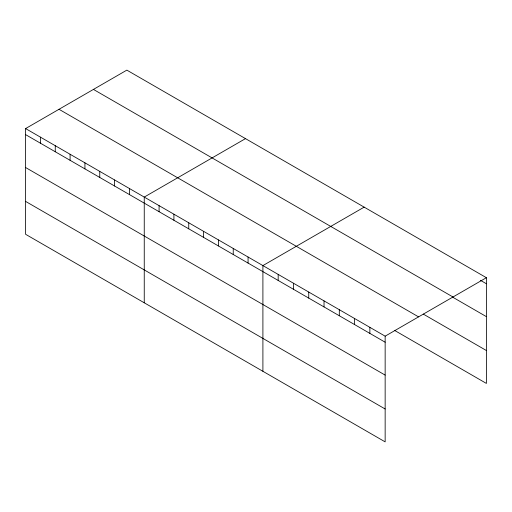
<?xml version="1.0" encoding="UTF-8"?>
<svg xmlns="http://www.w3.org/2000/svg" width="512" height="512" viewBox="0 0 512 512"><rect width="100%" height="100%" fill="white"/><g stroke="black" fill="none" stroke-linecap="round" stroke-linejoin="round"><path stroke-width="0.77" d="M25.6 128.576L385.152 336.166L385.152 441.875L25.6 234.291L25.6 128.576L126.848 70.125L486.4 277.709L486.4 383.424L394.714 330.49M245.504 138.624L144.25 197.082L144.25 302.797M364.154 207.13L262.906 265.587L262.906 371.296M385.152 336.166L486.4 277.709M480.422 280.307L486.4 283.757M93.44 89.414L452.986 296.998M452.518 297.082L486.4 316.646M423.283 314.093L486.4 350.534M59.014 109.286L418.56 316.87M25.6 134.63L385.152 342.214M25.6 167.52L385.152 375.104M25.6 201.402L385.152 408.986M369.869 327.341L369.869 333.389M354.586 318.522L354.586 324.57M339.309 309.696L339.309 315.744M324.026 300.877L324.026 306.925M308.742 292.051L308.742 298.099M293.466 283.232L293.466 289.28M278.182 274.406L278.182 280.454M248.07 257.024L248.07 263.072M233.242 248.461L233.242 254.509M218.406 239.898L218.406 245.946M203.578 231.334L203.578 237.382M188.749 222.771L188.749 228.819M173.914 214.208L173.914 220.256M159.085 205.645L159.085 211.693M129.421 188.518L129.421 194.566M114.586 179.955L114.586 186.003M99.757 171.392L99.757 177.44M84.928 162.829L84.928 168.883M70.093 154.266L70.093 160.32M55.264 145.702L55.264 151.757M40.429 137.139L40.429 143.194"/></g></svg>
